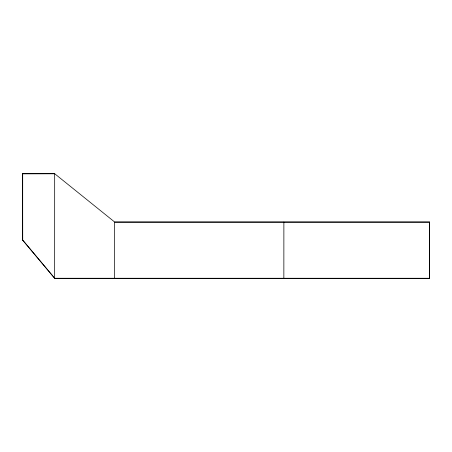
<?xml version="1.0" encoding="UTF-8"?>
<svg xmlns="http://www.w3.org/2000/svg" width="452" height="452" viewBox="0 0 452 452"><rect width="100%" height="100%" fill="white"/><g stroke="black" fill="none" stroke-linecap="round" stroke-linejoin="round"><path stroke-width="0.68" d="M54.726 173.675L22.6 173.726L22.6 240.085L54.669 278.33L429.355 278.319L429.355 222.096L429.355 278.319M114.644 278.33L114.644 222.113L429.355 222.096M283.856 278.325L283.879 222.107M22.702 240.035L22.617 173.715L54.681 173.715L114.701 222.056L429.4 222.056L429.383 278.291L54.726 278.279L22.685 240.046L22.702 173.675M22.6 173.726L54.681 173.715L54.664 278.33"/></g></svg>
